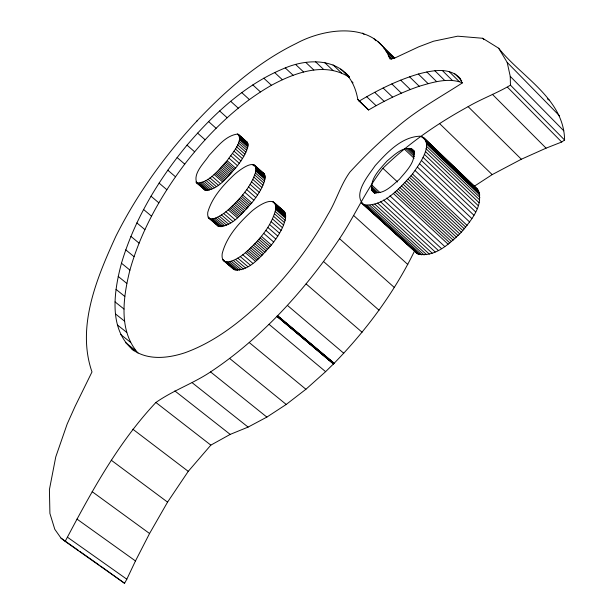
<?xml version="1.0" encoding="UTF-8"?>
<svg xmlns="http://www.w3.org/2000/svg" width="614" height="614" viewBox="0 0 614 614"><rect width="100%" height="100%" fill="white"/><g stroke="black" fill="none" stroke-linecap="round" stroke-linejoin="round"><path stroke-width="0.92" d="M196.825 182.941C209.811 182.865 218.753 169.211 227.157 160.722C230.695 154.728 244.564 140.744 237.603 134.029C225.476 135.602 217.202 146.999 209.19 155.258C204.385 162.879 192.65 173.317 196.825 182.941L205.137 190.133C218.154 190.325 227.211 176.632 235.576 168.152C240.289 162.157 244.871 155.802 247.335 148.511C248.186 146.147 248.724 141.634 245.255 141.289M363.933 204.761C384.072 207.125 400.221 187.439 412.501 174.046C418.088 165.772 436.147 142.663 420.129 136.178C401.356 136.876 387.089 152.61 375.223 165.573C368.899 174.944 351.906 194.277 363.933 204.761L417.804 253.889C434.935 258.01 450.016 243.144 461.344 232.245C470.577 220.925 484.922 204.777 477.577 189.358L424.067 138.05M412.37 149.302C418.126 160.039 405.785 171.544 399.376 179.326C392.446 185.136 382.138 196.603 372.437 191.207C368.753 179.641 380.058 169.05 387.027 161.045C393.873 155.419 405.57 143.062 414.427 151.259M138.012 353.05C118.218 330.455 123.253 296.946 129.915 270.099C140.783 231.524 160.668 195.989 184.73 164.138C208.783 133.169 237.196 104.825 271.457 85.292C294.49 72.782 325.228 61.385 349.381 77.387M134.113 350.855C108.01 330.033 113.874 291.619 121.48 263.222C134.405 219.682 158.266 180.025 187.032 145.142C214.186 113.398 246.014 83.742 285.264 67.916C306.071 59.243 333.77 57.923 349.366 76.942M223.404 260.497L233.742 269.346C248.524 273.199 262.408 254.357 271.396 245.024C277.167 237.564 282.624 229.498 285.111 220.296C286.07 216.819 286.254 211.155 281.834 210.111M275.671 209.489C276.968 192.151 255.631 207.317 250.504 212.352C238.278 223.719 226.313 237.188 222.176 253.759C220.303 270.06 240.243 257.642 245.347 252.669C258.509 241.041 271.281 226.919 275.671 209.489L285.525 218.17M208.706 217.962L218.108 226.067C232.176 227.779 242.937 211.838 251.786 202.935C256.967 196.28 261.955 189.173 264.45 181.03C265.363 178.183 265.755 173.163 261.856 172.526M255.869 171.199C257.059 155.902 237.864 171.26 233.704 175.197C222.813 185.597 211.96 197.539 207.762 212.329C206.174 226.735 224.11 213.687 228.201 209.834C239.867 199.174 251.379 186.694 255.869 171.199L264.864 179.188M126.822 579.202L135.471 560.95L149.563 533.505L167.561 502.122L188.252 471.352L210.84 445.127L230.196 434.397L248.102 427.091L266.867 417.09L286.231 404.449L305.918 389.261L325.612 371.67L333.886 363.526L277.336 316.003L276.96 316.387C256.683 336.979 234.686 355.951 210.556 371.915C193.103 383.558 173.087 390.389 155.902 402.477C117.734 443.101 91.041 492.489 65.161 541.394L124.573 583.3L126.822 579.202L67.555 537.288M333.947 363.465L277.459 315.872L334.139 363.273C366.397 330.178 394.318 292.525 414.588 250.903M277.336 316.003L277.651 315.68C300.591 291.972 321.245 266.115 339.55 238.677C354.9 215.714 365.837 190.163 382.883 168.305C408.08 143.615 437.268 123.583 468.129 106.652C481.806 98.685 496.933 93.221 510.449 85.146L510.249 76.366L507.179 62.398L498.66 48.222L482.658 38.275L457.676 36.18L433.576 41.207L418.71 46.833L395.9 57.509L390.051 59.021C375.538 21.037 325.489 27.592 296.355 43.417C258.271 61.953 225.929 90.319 197.033 120.897L196.572 121.395C164.583 155.833 136.845 194.392 115.77 236.459C97.012 277.628 76.205 326.579 91.993 371.938L75.108 406.353L67.164 424.028L55.759 456.916L49.412 489.588L49.911 513.457L54.792 529.299L61.024 538.14L65.161 541.394M197.033 120.897L196.879 121.065A5.442 1.289 -48.6 0 1 196.726 121.234L196.61 121.357M474.515 186.103L492.182 174.622L521.347 159.233L546.084 148.158L561.687 142.018L564.588 140.015C564.066 98.716 521.455 77.072 498.66 48.222M460.492 78.776C449.955 66.581 431.949 70.495 418.318 74.041C397.45 80.204 377.848 89.997 359.198 101.103L357.816 99.483C356.135 89.79 352.321 80.158 345.321 73.074M359.067 100.949L368.569 109.998C384.679 100.558 401.541 92.3 419.239 86.267C432.977 82.23 448.443 77.333 462.419 82.859M131.979 349.174C147.276 360.74 168.006 358.384 185.129 352.689C215.414 341.714 241.133 321.314 264.051 299.141C289.148 274.128 310.722 245.577 327.876 214.57C336.272 200.924 340.463 185.09 349.896 172.104C364.624 156.109 380.281 140.951 397.081 127.152C417.036 109.868 440.292 97.165 462.296 82.959L459.203 77.494M361.892 203.28L417.804 253.889M547.381 98.892L549.676 100.42M61.024 538.14L78.07 550.159M79.613 551.257L98.984 564.911M100.535 566.008L124.573 583.3M76.98 519.091L135.471 560.95M92.154 491.668L149.563 533.505M111.257 460.208L167.561 502.122M132.847 429.209L188.252 471.352M155.902 402.477L210.84 445.127M174.844 390.911L230.196 434.397M120.743 334.569L130.306 342.128M125.617 342.689L135.379 350.394M117.366 324.944L126.722 332.366M192.197 382.745L248.102 427.091M115.47 313.915L124.627 321.206M115.064 301.904L124.02 309.065M210.556 371.915L266.867 417.09M116.023 289.363L124.788 296.416M118.203 276.43L126.799 283.392M229.674 358.484L286.231 404.449M121.48 263.222L129.915 270.099M125.747 249.844L134.029 256.652M249.269 342.566L305.918 389.261M130.905 236.39L139.056 243.129M136.876 222.92L144.904 229.613M269.039 324.33L325.612 371.67M143.599 209.512L151.52 216.166M277.651 315.68L334.139 363.273M277.275 316.064L333.763 363.649M277.152 316.195L333.701 363.711M333.579 363.841L277.091 316.264L333.517 363.902M276.96 316.387L333.456 363.964M222.982 260.044L234.84 269.991M231.255 261.226L241.279 269.723M229.383 261.733L239.391 270.214M151.021 196.219L158.842 202.85M227.694 261.963L237.679 270.421M226.19 261.917L236.16 270.352M222.682 259.43L224.095 260.628M226.213 262.416L233.742 269.346M237.772 258.095L247.841 266.66M235.461 259.4L245.516 267.95M287.413 305.388L343.763 353.25M233.282 260.443L243.328 268.97M159.095 183.095L166.839 189.711M242.73 254.718L252.822 263.337M240.204 256.529L250.282 265.125M212.459 218.906L221.562 226.712M248.025 250.389L258.118 259.039M211.139 218.968L220.219 226.758M214.071 221.953L216.151 223.734M208.092 217.11L219.068 226.543M208.338 217.602L218.592 226.305M246.682 251.525L256.775 260.175M245.347 252.669L255.439 261.303M252.131 246.513L262.224 255.194M217.417 217.233L226.566 225.1M250.758 247.872L260.85 256.545M215.614 218.031L224.747 225.875M213.956 218.592L223.074 226.42M249.391 249.131L259.484 257.796M306.125 283.937L362.091 332.251M223.596 213.449L232.775 221.37M256.253 242.246L266.338 250.949M254.879 243.697L264.972 252.392M221.424 214.931L230.595 222.836M167.799 170.178L175.474 176.786M253.513 245.147L263.606 253.835M219.359 216.197L228.523 224.079M198.66 183.363L207.002 190.593M197.647 183.271L205.982 190.478M195.973 181.959L205.56 190.309M228.201 209.834L237.388 217.786M196.188 182.366L204.807 189.841M260.098 237.795L270.168 246.513M258.862 239.291L268.94 248.002M225.86 211.746L235.039 219.682M257.558 240.772L267.635 249.476M233.059 205.406L242.254 213.396M177.116 157.522L184.73 164.138M204.285 181.468L212.69 188.767M263.644 233.305L273.698 242.031M231.831 206.565L241.026 214.539M202.666 182.274L211.055 189.549M230.603 207.716L239.798 215.691M201.177 182.857L209.551 190.117M261.334 236.306L271.396 245.024M199.834 183.225L208.2 190.47M229.398 208.775L238.593 216.742M238.017 200.279L247.196 208.292M267.758 227.372L277.774 236.098M209.865 177.83L218.292 185.175M236.781 201.599L245.968 209.604M235.546 202.912L244.733 210.917M207.9 179.242L216.32 186.572M265.793 230.319L275.824 239.053M234.302 204.163L243.489 212.152M206.035 180.455L214.447 187.769M271.119 221.662L281.097 230.388M241.494 196.25L250.666 204.278M215.123 173.455L223.565 180.831M214.033 174.437L222.468 181.813M240.373 197.601L249.553 205.621M269.538 224.478L279.539 233.205M239.199 198.936L248.378 206.956M211.914 176.226L220.342 183.586M273.637 216.351L283.568 225.062M219.574 169.188L228.009 176.594M244.717 192.213L253.874 200.248M323.593 261.572L379.03 310.208M218.446 170.331L226.881 177.738M272.486 218.945L282.44 227.671M217.333 171.406L225.768 178.797M187.032 145.142L194.607 151.781M242.614 194.907L251.786 202.935M216.212 172.473L224.655 179.856M224.033 164.398L232.46 171.82M248.47 186.909L257.604 194.945M222.959 165.619L231.386 173.041M275.233 211.6L285.111 220.296M221.831 166.831L230.265 174.246M274.55 213.895L284.459 222.598M246.674 189.542L255.815 197.578M220.702 168.036L229.145 175.45M197.562 133.092L205.107 139.762M251.556 181.844L260.658 189.88M227.157 160.722L235.576 168.152M273.905 202.313L284.075 211.354M273.353 202.014L284.528 211.815M272.8 201.714L284.85 212.429M275.41 204.416L285.18 213.043M275.586 205.145L285.372 213.779M226.136 161.95L234.556 169.38M275.763 205.874L285.564 214.524M275.801 206.726L285.617 215.376M250.105 184.338L259.215 192.374M275.847 207.57L285.671 216.235M225.108 163.178L233.535 170.6M275.755 208.53L285.602 217.202M254.772 175.021L263.813 183.033M230.879 155.856L239.276 163.301M253.904 177.17L262.961 185.19M229.083 158.274L237.495 165.711M252.83 179.449L261.909 187.477M255.785 166.885L264.711 174.829M235.392 148.941L243.75 156.378M255.915 167.492L264.857 175.45M252.438 164.56L253.797 165.765M256.053 168.106L265.002 176.072M256.069 168.827L265.025 176.801M256.076 169.548L265.048 177.53M255.977 170.37L264.956 178.359M234.041 151.174L242.415 158.612M255.432 173.025L264.45 181.03M232.537 153.485L240.918 160.929M237.58 144.766L245.907 152.195M208.56 121.557L216.097 128.272M236.574 146.8L244.917 154.229M339.55 238.677L394.334 287.49M254.526 165.181L264.166 173.823M254.05 164.959L262.922 172.856M253.574 164.736L264.442 174.322M237.603 134.029L247.718 143.131M239.606 136.293L247.833 143.661M239.713 136.815L247.949 144.19M239.706 137.436L247.949 144.82M239.698 138.058L247.956 145.449M239.59 138.779L247.849 146.17M239.475 139.493L247.749 146.892M239.038 141.097L247.335 148.511M238.409 142.862L246.713 150.284M219.62 110.957L227.157 117.734M238.432 134.359L247.265 142.287M238.017 134.197L247.496 142.709M205.137 190.133L203.917 188.191M353.787 215.629L407.803 264.488M230.695 101.318L238.255 108.156M369.828 205.375L424.097 254.971M367.632 205.498L421.772 254.933M365.66 205.299L419.669 254.58M241.77 92.622L249.361 99.545M364.793 205.03L418.733 254.234M361.301 202.666L416.998 253.375M374.839 204.17L429.324 254.081M372.237 204.93L426.623 254.68M371.854 190.24L374.655 192.827M372.145 190.724L374.954 193.31M372.437 191.207L374.632 193.264M380.534 201.73L435.188 251.955M252.807 84.901L260.436 91.916M377.61 203.104L432.187 253.168M386.743 198.115L441.512 248.647M371.616 184.852L379.974 192.558M371.378 186.403L378.354 192.834M371.34 187.83L376.927 192.98M371.416 188.475L376.313 192.98M383.581 200.064L438.304 250.443M371.493 189.112L375.691 192.98M371.67 189.68L375.177 192.903M263.767 78.178L271.457 85.292M389.982 195.889L444.797 246.559M396.621 190.639L451.467 241.578M394.955 192.013L449.793 242.891M393.282 193.387L448.12 244.203M382.883 168.305L397.573 181.997M401.648 186.019L456.463 237.127M399.983 187.638L454.805 238.692M274.604 72.49L282.371 79.72M398.302 189.135L453.14 240.135M404.956 182.696L459.732 233.903M403.321 184.4L458.128 235.561M477.577 189.358L423.437 137.467M409.653 177.523L464.353 228.861M408.126 179.257L462.849 230.549M406.591 180.984L461.344 232.245M285.264 67.916L293.116 75.261M412.501 174.046L467.124 225.438M295.672 64.524L303.623 71.999M411.081 175.781L465.734 227.149M305.764 62.398L313.823 70.019M415.118 170.577L469.649 222.015M406.092 148.688L414.381 156.547M404.457 149.171L414.112 158.32M419.6 163.777L473.924 215.245M417.482 167.146L471.92 218.607M423.023 157.314L477.101 208.752M411.887 149.025L413.974 151.006M411.403 148.742L414.181 151.389M410.85 148.58L414.32 151.881M410.29 148.419L414.45 152.372M409.653 148.358L414.504 152.97M357.816 99.483L368.569 109.998M358.507 100.289L367.855 109.169M409.024 148.304L414.557 153.561M421.45 160.492L475.658 211.953M407.619 148.396L414.534 154.958M315.427 61.661L323.616 69.428M425.302 151.389L479.112 202.743M351.653 81.508L353.035 82.821M366.696 96.713L376.098 105.685M333.049 64.869L341.53 72.959M424.312 154.275L478.252 205.675M324.568 62.436L332.895 70.364M426.454 143.914L479.81 195.014M426.385 146.193L479.895 197.386M426.001 148.688L479.657 199.964M346.733 74.586L348.767 76.527M340.732 69.129L349.435 77.487M422.67 137.06L478.114 190.171M421.91 136.653L425.372 139.969M425.609 140.122L478.659 190.977M425.901 140.997L479.027 191.921M374.709 92.315L384.157 101.371M426.193 141.888L479.396 192.865M426.323 142.901L479.603 193.94M383.128 88.017L392.622 97.158M439.471 123.468L492.182 174.622M391.824 83.918L401.372 93.167M400.681 80.15L410.29 89.49M388.869 56.48L391.594 59.144M389.092 56.948L391.133 58.944M409.561 76.811L419.239 86.267M362.705 33.056L364.071 34.384M377.986 41.714L394.863 58.23M383.535 47.646L394.357 58.238M373.941 38.759L375.975 40.747M385.96 51.1L393.467 58.453M388.132 54.892L392.208 58.875M418.318 74.041L428.073 83.611M426.814 71.968L436.638 81.654M218.108 226.067L216.842 224.333M434.881 70.748L444.789 80.549M468.129 106.652L521.347 159.233M442.341 70.518L452.341 80.442M454.705 73.718L461.72 80.703M449.018 71.454L459.111 81.493M492.328 94.28L546.084 148.158M510.449 85.146L564.588 140.015M507.563 87.28L561.687 142.018M510.249 76.366L563.79 130.805M416.192 252.868L414.35 250.681M507.179 62.398L559.615 115.939M482.658 38.275L483.993 39.641"/></g></svg>
